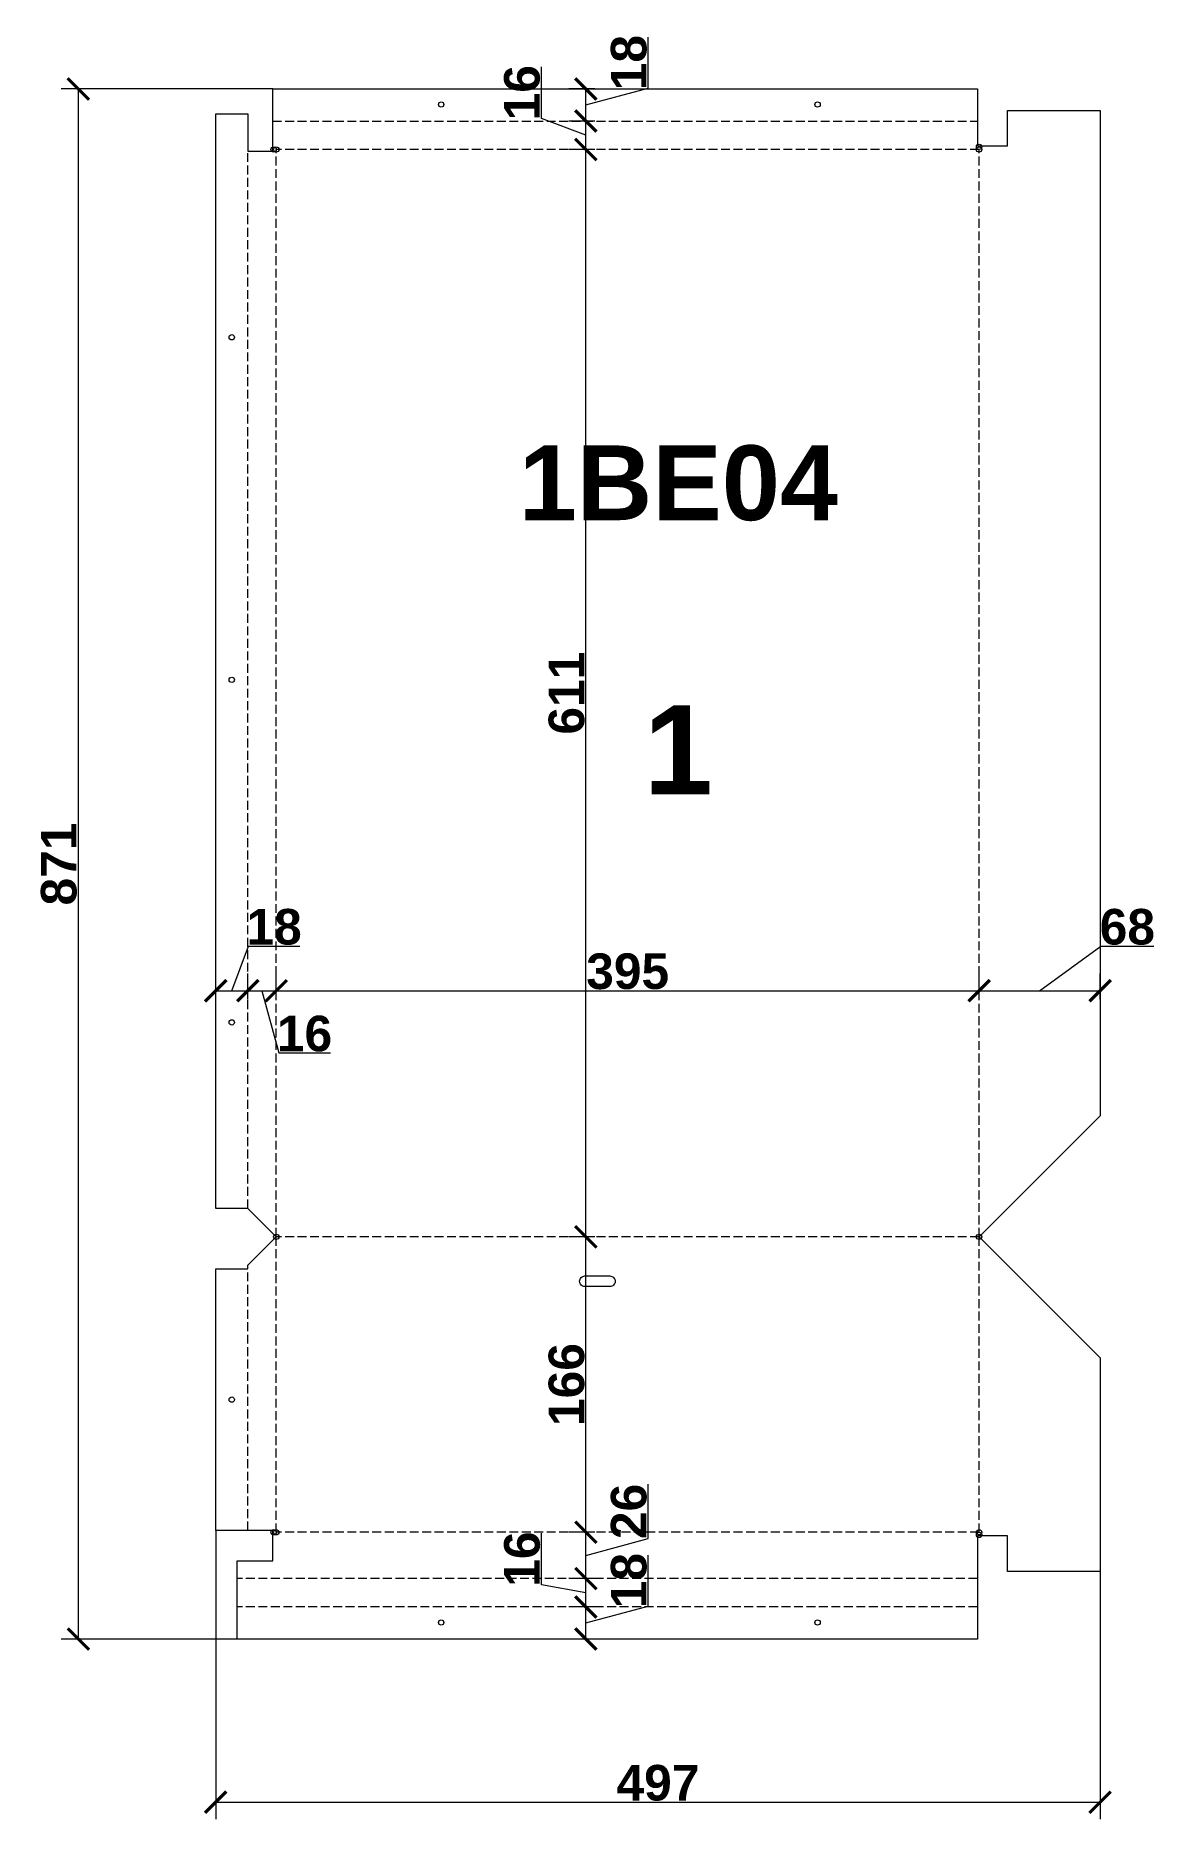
# Model space of a CAD drawing. Header units: millimetres. Extents: x -10156 to -9527, y -10140 to -9138.
import ezdxf
from ezdxf.enums import TextEntityAlignment as Align

# ---------------------------------------------------------------- set-up
doc = ezdxf.new("R2010")
doc.units = ezdxf.units.MM
doc.linetypes.add('CncKadLineStyle_Dot', pattern=[7, 5, -2, 0])
doc.linetypes.add('DASHED', pattern=[7, 5, -2, 0])
doc.layers.get('Defpoints').update_dxf_attribs({"color": 3, "lineweight": 0})
for name, color, linetype in [('KNA - BendingIN', 162, 'Continuous'), ('KNA - BendingOUT', 10, 'Continuous'), ('KNA - Contour', 7, 'Continuous'), ('KNA - Dimensions', 134, 'Continuous')]:
    doc.layers.add(name, color=color, linetype=linetype)
doc.layers.add('KNA - PanName', color=7, linetype='Continuous', plot=False)
doc.layers.add('KNA - PanQty', color=40, linetype='Continuous', lineweight=5, plot=False)
doc.styles.add('KNA', font='arialbd.ttf', dxfattribs={"height": 20})
doc.styles.add('MtXpl_ISOCPEUR', font='arialbd.ttf')
doc.dimstyles.new('1 к 30', dxfattribs={"dimscale": 25, "dimtxt": 20, "dimasz": 40, "dimexe": 32, "dimexo": 0, "dimgap": 2, "dimtad": 1, "dimdec": 0, "dimzin": 9, "dimtxsty": 'KNA', "dimblk": 'ARCHTICK', "dimcen": 5, "dimadec": 1, "dimazin": 0, "dimtfac": 1, "dimtdec": 0, "dimtmove": 1, "dimatfit": 3, "dimldrblk": 'OBLIQUE', "dimfxl": 1, "dimarcsym": 1})

# ---------------------------------------------------------------- blocks, each defined once
blk = doc.blocks.new('_ArchTick')
at = {"color": 0, "linetype": 'ByBlock', "const_width": 0.15}
blk.add_lwpolyline([(-0.5, -0.5), (0.5, 0.5)], dxfattribs=at)
blk = doc.blocks.new('*D14')
at = {"layer": 'Defpoints', "color": 0, "transparency": 16777216}
for p in [(-9557.7, -9952.6), (-10054.7, -9977.6), (-9557.7, -10130.3)]:
    blk.add_point(p, dxfattribs=at)
at = {"layer": 'KNA - Dimensions', "color": 0, "lineweight": -2, "transparency": 16777216}
for p, q in [((-9557.7, -9952.6), (-9557.7, -10139.9)), ((-10054.7, -9977.6), (-10054.7, -10139.9)), ((-10054.7, -10130.3), (-9557.7, -10130.3))]:
    blk.add_line(p, q, dxfattribs=at)
at = {"layer": 'KNA - Dimensions', "color": 0, "lineweight": -2, "transparency": 16777216, "xscale": 12, "yscale": 12, "zscale": 12, "rotation": 180}
blk.add_blockref('_ArchTick', (-10054.7, -10130.3), dxfattribs=at)
at = {"layer": 'KNA - Dimensions', "color": 0, "lineweight": -2, "transparency": 16777216, "xscale": 12, "yscale": 12, "zscale": 12}
blk.add_blockref('_ArchTick', (-9557.7, -10130.3), dxfattribs=at)
at = {"layer": 'KNA - Dimensions', "color": 0, "transparency": 16777216, "insert": (-9806.2, -10119.5), "char_height": 20, "attachment_point": 5, "style": 'KNA'}
blk.add_mtext('497', dxfattribs=at)
blk = doc.blocks.new('_Oblique')
at = {"color": 0, "linetype": 'ByBlock', "lineweight": -2}
blk.add_line((-0.5, -0.5), (0.5, 0.5), dxfattribs=at)
blk = doc.blocks.new('*D13')
at = {"layer": 'Defpoints', "color": 0, "transparency": 16777216}
for p in [(-10131.9, -9167.6), (-10022.7, -9167.6), (-10042.7, -10038.6)]:
    blk.add_point(p, dxfattribs=at)
at = {"layer": 'KNA - Dimensions', "color": 0, "lineweight": -2, "transparency": 16777216}
for p, q in [((-10022.7, -9167.6), (-10141.5, -9167.6)), ((-10131.9, -10038.6), (-10131.9, -9167.6)), ((-10042.7, -10038.6), (-10141.5, -10038.6))]:
    blk.add_line(p, q, dxfattribs=at)
at = {"layer": 'KNA - Dimensions', "color": 0, "lineweight": -2, "transparency": 16777216, "xscale": 12, "yscale": 12, "zscale": 12}
for p, rotation in [((-10131.9, -9167.6), 90), ((-10131.9, -10038.6), 270)]:
    blk.add_blockref('_ArchTick', p, dxfattribs=dict(at, rotation=rotation))
at = {"layer": 'KNA - Dimensions', "color": 0, "transparency": 16777216, "insert": (-10142.8, -9603.1), "char_height": 20, "attachment_point": 5, "rotation": 90, "style": 'KNA'}
blk.add_mtext('871', dxfattribs=at)
blk = doc.blocks.new('*D12')
at = {"layer": 'Defpoints', "color": 0, "transparency": 16777216}
for p in [(-9846.7, -9167.6), (-9841.7, -9167.6), (-9841.7, -9185.6)]:
    blk.add_point(p, dxfattribs=at)
at = {"layer": 'KNA - Dimensions', "color": 0, "lineweight": -2, "transparency": 16777216}
for p, q in [((-9811.7, -9167.2), (-9811.7, -9138.4)), ((-9841.7, -9167.6), (-9856.3, -9167.6)), ((-9846.7, -9176.6), (-9811.7, -9167.2)), ((-9846.7, -9185.6), (-9846.7, -9167.6)), ((-9841.7, -9185.6), (-9856.3, -9185.6))]:
    blk.add_line(p, q, dxfattribs=at)
at = {"layer": 'KNA - Dimensions', "color": 0, "lineweight": -2, "transparency": 16777216, "xscale": 12, "yscale": 12, "zscale": 12}
for p, rotation in [((-9846.7, -9167.6), 90), ((-9846.7, -9185.6), 270)]:
    blk.add_blockref('_ArchTick', p, dxfattribs=dict(at, rotation=rotation))
at = {"layer": 'KNA - Dimensions', "color": 0, "transparency": 16777216, "insert": (-9822.5, -9152.8), "char_height": 20, "attachment_point": 5, "rotation": 90, "style": 'KNA'}
blk.add_mtext('18', dxfattribs=at)
blk = doc.blocks.new('*D11')
at = {"layer": 'Defpoints', "color": 0, "transparency": 16777216}
for p in [(-9846.7, -9185.6), (-9841.7, -9185.6), (-9841.7, -9201.6)]:
    blk.add_point(p, dxfattribs=at)
at = {"layer": 'KNA - Dimensions', "color": 0, "lineweight": -2, "transparency": 16777216}
for p, q in [((-9871.7, -9184.2), (-9871.7, -9155.1)), ((-9846.7, -9193.6), (-9871.7, -9184.2)), ((-9841.7, -9185.6), (-9856.3, -9185.6)), ((-9846.7, -9201.6), (-9846.7, -9185.6)), ((-9841.7, -9201.6), (-9856.3, -9201.6))]:
    blk.add_line(p, q, dxfattribs=at)
at = {"layer": 'KNA - Dimensions', "color": 0, "lineweight": -2, "transparency": 16777216, "xscale": 12, "yscale": 12, "zscale": 12}
for p, rotation in [((-9846.7, -9185.6), 90), ((-9846.7, -9201.6), 270)]:
    blk.add_blockref('_ArchTick', p, dxfattribs=dict(at, rotation=rotation))
at = {"layer": 'KNA - Dimensions', "color": 0, "transparency": 16777216, "insert": (-9882.5, -9169.7), "char_height": 20, "attachment_point": 5, "rotation": 90, "style": 'KNA'}
blk.add_mtext('16', dxfattribs=at)
blk = doc.blocks.new('*D10')
at = {"layer": 'Defpoints', "color": 0, "transparency": 16777216}
for p in [(-9846.7, -9201.6), (-9841.7, -9201.6), (-9841.7, -9812.6)]:
    blk.add_point(p, dxfattribs=at)
at = {"layer": 'KNA - Dimensions', "color": 0, "lineweight": -2, "transparency": 16777216}
for p, q in [((-9841.7, -9201.6), (-9856.3, -9201.6)), ((-9846.7, -9812.6), (-9846.7, -9201.6)), ((-9841.7, -9812.6), (-9856.3, -9812.6))]:
    blk.add_line(p, q, dxfattribs=at)
at = {"layer": 'KNA - Dimensions', "color": 0, "lineweight": -2, "transparency": 16777216, "xscale": 12, "yscale": 12, "zscale": 12}
for p, rotation in [((-9846.7, -9201.6), 90), ((-9846.7, -9812.6), 270)]:
    blk.add_blockref('_ArchTick', p, dxfattribs=dict(at, rotation=rotation))
at = {"layer": 'KNA - Dimensions', "color": 0, "transparency": 16777216, "insert": (-9857.5, -9507.1), "char_height": 20, "attachment_point": 5, "rotation": 90, "style": 'KNA'}
blk.add_mtext('611', dxfattribs=at)
blk = doc.blocks.new('*D9')
at = {"layer": 'Defpoints', "color": 0, "transparency": 16777216}
for p in [(-9846.7, -9812.6), (-9841.7, -9812.6), (-9841.7, -9978.6)]:
    blk.add_point(p, dxfattribs=at)
at = {"layer": 'KNA - Dimensions', "color": 0, "lineweight": -2, "transparency": 16777216}
for p, q in [((-9841.7, -9812.6), (-9856.3, -9812.6)), ((-9846.7, -9978.6), (-9846.7, -9812.6)), ((-9841.7, -9978.6), (-9856.3, -9978.6))]:
    blk.add_line(p, q, dxfattribs=at)
at = {"layer": 'KNA - Dimensions', "color": 0, "lineweight": -2, "transparency": 16777216, "xscale": 12, "yscale": 12, "zscale": 12}
for p, rotation in [((-9846.7, -9812.6), 90), ((-9846.7, -9978.6), 270)]:
    blk.add_blockref('_ArchTick', p, dxfattribs=dict(at, rotation=rotation))
at = {"layer": 'KNA - Dimensions', "color": 0, "transparency": 16777216, "insert": (-9857.5, -9895.6), "char_height": 20, "attachment_point": 5, "rotation": 90, "style": 'KNA'}
blk.add_mtext('166', dxfattribs=at)
blk = doc.blocks.new('*D8')
at = {"layer": 'Defpoints', "color": 0, "transparency": 16777216}
for p in [(-9846.7, -9978.6), (-9841.7, -9978.6), (-9841.7, -10004.6)]:
    blk.add_point(p, dxfattribs=at)
at = {"layer": 'KNA - Dimensions', "color": 0, "lineweight": -2, "transparency": 16777216}
for p, q in [((-9811.7, -9982.2), (-9811.7, -9951.6)), ((-9841.7, -9978.6), (-9856.3, -9978.6)), ((-9846.7, -10004.6), (-9846.7, -9978.6)), ((-9846.7, -9991.6), (-9811.7, -9982.2)), ((-9841.7, -10004.6), (-9856.3, -10004.6))]:
    blk.add_line(p, q, dxfattribs=at)
at = {"layer": 'KNA - Dimensions', "color": 0, "lineweight": -2, "transparency": 16777216, "xscale": 12, "yscale": 12, "zscale": 12}
for p, rotation in [((-9846.7, -9978.6), 90), ((-9846.7, -10004.6), 270)]:
    blk.add_blockref('_ArchTick', p, dxfattribs=dict(at, rotation=rotation))
at = {"layer": 'KNA - Dimensions', "color": 0, "transparency": 16777216, "insert": (-9822.5, -9966.9), "char_height": 20, "attachment_point": 5, "rotation": 90, "style": 'KNA'}
blk.add_mtext('26', dxfattribs=at)
blk = doc.blocks.new('*D7')
at = {"layer": 'Defpoints', "color": 0, "transparency": 16777216}
for p in [(-9846.7, -10004.6), (-9841.7, -10004.6), (-9841.7, -10020.6)]:
    blk.add_point(p, dxfattribs=at)
at = {"layer": 'KNA - Dimensions', "color": 0, "lineweight": -2, "transparency": 16777216}
for p, q in [((-9871.7, -10008.2), (-9871.7, -9979.1)), ((-9846.7, -10012.6), (-9871.7, -10008.2)), ((-9841.7, -10004.6), (-9856.3, -10004.6)), ((-9846.7, -10020.6), (-9846.7, -10004.6)), ((-9841.7, -10020.6), (-9856.3, -10020.6))]:
    blk.add_line(p, q, dxfattribs=at)
at = {"layer": 'KNA - Dimensions', "color": 0, "lineweight": -2, "transparency": 16777216, "xscale": 12, "yscale": 12, "zscale": 12}
for p, rotation in [((-9846.7, -10004.6), 90), ((-9846.7, -10020.6), 270)]:
    blk.add_blockref('_ArchTick', p, dxfattribs=dict(at, rotation=rotation))
at = {"layer": 'KNA - Dimensions', "color": 0, "transparency": 16777216, "insert": (-9882.5, -9993.7), "char_height": 20, "attachment_point": 5, "rotation": 90, "style": 'KNA'}
blk.add_mtext('16', dxfattribs=at)
blk = doc.blocks.new('*D6')
at = {"layer": 'Defpoints', "color": 0, "transparency": 16777216}
for p in [(-9846.7, -10020.6), (-9841.7, -10020.6), (-9841.7, -10038.6)]:
    blk.add_point(p, dxfattribs=at)
at = {"layer": 'KNA - Dimensions', "color": 0, "lineweight": -2, "transparency": 16777216}
for p, q in [((-9811.7, -10020.2), (-9811.7, -9991.4)), ((-9841.7, -10020.6), (-9856.3, -10020.6)), ((-9846.7, -10029.6), (-9811.7, -10020.2)), ((-9846.7, -10038.6), (-9846.7, -10020.6)), ((-9841.7, -10038.6), (-9856.3, -10038.6))]:
    blk.add_line(p, q, dxfattribs=at)
at = {"layer": 'KNA - Dimensions', "color": 0, "lineweight": -2, "transparency": 16777216, "xscale": 12, "yscale": 12, "zscale": 12}
for p, rotation in [((-9846.7, -10020.6), 90), ((-9846.7, -10038.6), 270)]:
    blk.add_blockref('_ArchTick', p, dxfattribs=dict(at, rotation=rotation))
at = {"layer": 'KNA - Dimensions', "color": 0, "transparency": 16777216, "insert": (-9822.5, -10005.8), "char_height": 20, "attachment_point": 5, "rotation": 90, "style": 'KNA'}
blk.add_mtext('18', dxfattribs=at)
blk = doc.blocks.new('*D5')
at = {"layer": 'Defpoints', "color": 0, "transparency": 16777216}
for p in [(-9625.7, -9679.3), (-9557.7, -9674.3), (-9557.7, -9679.3)]:
    blk.add_point(p, dxfattribs=at)
at = {"layer": 'KNA - Dimensions', "color": 0, "lineweight": -2, "transparency": 16777216}
for p, q in [((-9591.7, -9674.3), (-9557.3, -9649.3)), ((-9557.3, -9649.3), (-9527.5, -9649.3)), ((-9625.7, -9679.3), (-9625.7, -9664.7)), ((-9557.7, -9679.3), (-9557.7, -9664.7)), ((-9625.7, -9674.3), (-9557.7, -9674.3))]:
    blk.add_line(p, q, dxfattribs=at)
at = {"layer": 'KNA - Dimensions', "color": 0, "lineweight": -2, "transparency": 16777216, "xscale": 12, "yscale": 12, "zscale": 12, "rotation": 180}
blk.add_blockref('_ArchTick', (-9625.7, -9674.3), dxfattribs=at)
at = {"layer": 'KNA - Dimensions', "color": 0, "lineweight": -2, "transparency": 16777216, "xscale": 12, "yscale": 12, "zscale": 12}
blk.add_blockref('_ArchTick', (-9557.7, -9674.3), dxfattribs=at)
at = {"layer": 'KNA - Dimensions', "color": 0, "transparency": 16777216, "insert": (-9542.4, -9638.5), "char_height": 20, "attachment_point": 5, "style": 'KNA'}
blk.add_mtext('68', dxfattribs=at)
blk = doc.blocks.new('*D4')
at = {"layer": 'Defpoints', "color": 0, "transparency": 16777216}
for p in [(-10020.7, -9679.3), (-9625.7, -9674.3), (-9625.7, -9679.3)]:
    blk.add_point(p, dxfattribs=at)
at = {"layer": 'KNA - Dimensions', "color": 0, "lineweight": -2, "transparency": 16777216}
for p, q in [((-10020.7, -9679.3), (-10020.7, -9664.7)), ((-9625.7, -9679.3), (-9625.7, -9664.7)), ((-10020.7, -9674.3), (-9625.7, -9674.3))]:
    blk.add_line(p, q, dxfattribs=at)
at = {"layer": 'KNA - Dimensions', "color": 0, "lineweight": -2, "transparency": 16777216, "xscale": 12, "yscale": 12, "zscale": 12, "rotation": 180}
blk.add_blockref('_ArchTick', (-10020.7, -9674.3), dxfattribs=at)
at = {"layer": 'KNA - Dimensions', "color": 0, "lineweight": -2, "transparency": 16777216, "xscale": 12, "yscale": 12, "zscale": 12}
blk.add_blockref('_ArchTick', (-9625.7, -9674.3), dxfattribs=at)
at = {"layer": 'KNA - Dimensions', "color": 0, "transparency": 16777216, "insert": (-9823.2, -9663.5), "char_height": 20, "attachment_point": 5, "style": 'KNA'}
blk.add_mtext('395', dxfattribs=at)
blk = doc.blocks.new('*D3')
at = {"layer": 'Defpoints', "color": 0, "transparency": 16777216}
for p in [(-10036.7, -9679.3), (-10020.7, -9674.3), (-10020.7, -9679.3)]:
    blk.add_point(p, dxfattribs=at)
at = {"layer": 'KNA - Dimensions', "color": 0, "lineweight": -2, "transparency": 16777216}
for p, q in [((-10036.7, -9679.3), (-10036.7, -9664.7)), ((-10020.7, -9679.3), (-10020.7, -9664.7)), ((-10036.7, -9674.3), (-10020.7, -9674.3)), ((-10028.7, -9674.3), (-10019.3, -9709.3)), ((-10019.3, -9709.3), (-9990.2, -9709.3))]:
    blk.add_line(p, q, dxfattribs=at)
at = {"layer": 'KNA - Dimensions', "color": 0, "lineweight": -2, "transparency": 16777216, "xscale": 12, "yscale": 12, "zscale": 12, "rotation": 180}
blk.add_blockref('_ArchTick', (-10036.7, -9674.3), dxfattribs=at)
at = {"layer": 'KNA - Dimensions', "color": 0, "lineweight": -2, "transparency": 16777216, "xscale": 12, "yscale": 12, "zscale": 12}
blk.add_blockref('_ArchTick', (-10020.7, -9674.3), dxfattribs=at)
at = {"layer": 'KNA - Dimensions', "color": 0, "transparency": 16777216, "insert": (-10004.8, -9698.5), "char_height": 20, "attachment_point": 5, "style": 'KNA'}
blk.add_mtext('16', dxfattribs=at)
blk = doc.blocks.new('*D2')
at = {"layer": 'Defpoints', "color": 0, "transparency": 16777216}
for p in [(-10054.7, -9679.3), (-10036.7, -9674.3), (-10036.7, -9679.3)]:
    blk.add_point(p, dxfattribs=at)
at = {"layer": 'KNA - Dimensions', "color": 0, "lineweight": -2, "transparency": 16777216}
for p, q in [((-10045.7, -9674.3), (-10036.3, -9649.3)), ((-10036.3, -9649.3), (-10007.5, -9649.3)), ((-10054.7, -9679.3), (-10054.7, -9664.7)), ((-10036.7, -9679.3), (-10036.7, -9664.7)), ((-10054.7, -9674.3), (-10036.7, -9674.3))]:
    blk.add_line(p, q, dxfattribs=at)
at = {"layer": 'KNA - Dimensions', "color": 0, "lineweight": -2, "transparency": 16777216, "xscale": 12, "yscale": 12, "zscale": 12, "rotation": 180}
blk.add_blockref('_ArchTick', (-10054.7, -9674.3), dxfattribs=at)
at = {"layer": 'KNA - Dimensions', "color": 0, "lineweight": -2, "transparency": 16777216, "xscale": 12, "yscale": 12, "zscale": 12}
blk.add_blockref('_ArchTick', (-10036.7, -9674.3), dxfattribs=at)
at = {"layer": 'KNA - Dimensions', "color": 0, "transparency": 16777216, "insert": (-10021.9, -9638.5), "char_height": 20, "attachment_point": 5, "style": 'KNA'}
blk.add_mtext('18', dxfattribs=at)

msp = doc.modelspace()

# ---------------------------------------------------------------- linework, layer by layer
at = {"layer": 'KNA - BendingIN', "linetype": 'DASHED'}
for p, q in [((-9625.7, -9201.6), (-10020.7, -9201.6)), ((-10020.7, -9812.6), (-10020.7, -9201.6)), ((-9625.7, -9812.6), (-9625.7, -9201.6)), ((-10020.7, -9978.6), (-10020.7, -9812.6)), ((-9625.7, -9812.6), (-10020.7, -9812.6)), ((-9625.7, -9978.6), (-9625.7, -9812.6)), ((-9625.7, -9978.6), (-10020.7, -9978.6)), ((-9626.7, -10004.6), (-10042.7, -10004.6))]:
    msp.add_line(p, q, dxfattribs=at)
at = {"layer": 'KNA - BendingOUT', "linetype": 'CncKadLineStyle_Dot'}
for p, q in [((-10022.7, -9185.6), (-9626.7, -9185.6)), ((-10036.7, -9796.6), (-10036.7, -9202.6)), ((-10036.7, -9977.6), (-10036.7, -9830.6))]:
    msp.add_line(p, q, dxfattribs=at)
at = {"layer": 'KNA - BendingOUT', "linetype": 'DASHED'}
msp.add_line((-9626.7, -10020.6), (-10042.7, -10020.6), dxfattribs=at)
at = {"layer": 'KNA - Contour'}
msp.add_lwpolyline([(-10036.7, -9202.6), (-10022.7, -9202.6), (-10022.7, -9167.6), (-9626.7, -9167.6), (-9626.7, -9185.6), (-9626.7, -9185.6), (-9626.7, -9199.6), (-9609.7, -9199.6), (-9609.7, -9179.6), (-9557.7, -9179.6), (-9557.7, -9744.6), (-9625.7, -9812.6), (-9557.7, -9880.6), (-9557.7, -10000.6), (-9609.7, -10000.6), (-9609.7, -9980.6), (-9626.7, -9980.6), (-9626.7, -10038.6), (-10042.7, -10038.6), (-10042.7, -9994.6), (-10022.7, -9994.6), (-10022.7, -9977.6), (-10036.7, -9977.6), (-10036.7, -9977.6), (-10054.7, -9977.6), (-10054.7, -9830.6), (-10036.7, -9830.6), (-10036.7, -9828.6), (-10020.7, -9812.6), (-10036.7, -9796.6), (-10054.7, -9796.6), (-10054.7, -9181.6), (-10036.7, -9181.6)], close=True, dxfattribs=at)
msp.add_lwpolyline([(-9847.2, -9834.6), (-9833.2, -9834.6, -0.414214), (-9830.2, -9837.6, -0.414214), (-9833.2, -9840.6), (-9847.2, -9840.6, -0.414214), (-9850.2, -9837.6, -0.414214)], format="xyb", close=True, dxfattribs=at)
for centre in [(-9928, -9176.3), (-9716.5, -9176.3), (-10022.2, -9201.6), (-10020.7, -9201.6), (-9625.7, -9200.1), (-9625.7, -9201.6), (-10045.7, -9307.1), (-10045.7, -9499.6), (-10045.7, -9692.1), (-10020.7, -9812.6), (-9625.7, -9812.6), (-10045.7, -9904.1), (-10022.2, -9978.6), (-10020.7, -9978.6), (-9625.7, -9978.6), (-9625.7, -9980.1), (-9928, -10029.3), (-9716.5, -10029.3)]:
    msp.add_circle(centre, 1.5, dxfattribs=at)

# ---------------------------------------------------------------- texts
at = {"layer": 'KNA - PanName', "color": 84, "style": 'MtXpl_ISOCPEUR'}
msp.add_text('1BE04', height=42, dxfattribs=at).set_placement((-9794.7, -9388.9), align=Align.MIDDLE_CENTER)
at = {"layer": 'KNA - PanQty', "style": 'MtXpl_ISOCPEUR'}
msp.add_text('1', height=50, dxfattribs=at).set_placement((-9794.7, -9538.9), align=Align.MIDDLE_CENTER)

# ---------------------------------------------------------------- dimensions: what is measured, and where the dimension line sits
at = {"layer": 'KNA - Dimensions'}
for base, p1, p2, picture, middle in [((-9846.7, -9167.6), (-9841.7, -9185.6), (-9841.7, -9167.6), '*D12', (-9811.7, -9166.6)), ((-9846.7, -9185.6), (-9841.7, -9201.6), (-9841.7, -9185.6), '*D11', (-9871.7, -9183.6)), ((-9846.7, -9978.6), (-9841.7, -10004.6), (-9841.7, -9978.6), '*D8', (-9811.7, -9981.6)), ((-9846.7, -10004.6), (-9841.7, -10020.6), (-9841.7, -10004.6), '*D7', (-9871.7, -10007.6)), ((-9846.7, -10020.6), (-9841.7, -10038.6), (-9841.7, -10020.6), '*D6', (-9811.7, -10019.6))]:
    dim = msp.add_linear_dim(base=base, p1=p1, p2=p2, angle=90, dimstyle='1 к 30', override={"dimscale": 0.3, "dimdec": 0, "dimtxsty": 'KNA', "dimadec": 1}, dxfattribs=at)
    dim.commit()
    dim.dimension.update_dxf_attribs({"geometry": picture, "text_midpoint": middle, "dimtype": 128})
for base, p1, p2, picture, middle in [((-10131.9, -9167.6), (-10042.7, -10038.6), (-10022.7, -9167.6), '*D13', (-10142.8, -9603.1)), ((-9846.7, -9201.6), (-9841.7, -9812.6), (-9841.7, -9201.6), '*D10', (-9857.5, -9507.1)), ((-9846.7, -9812.6), (-9841.7, -9978.6), (-9841.7, -9812.6), '*D9', (-9857.5, -9895.6))]:
    dim = msp.add_linear_dim(base=base, p1=p1, p2=p2, angle=90, dimstyle='1 к 30', override={"dimscale": 0.3, "dimdec": 0, "dimtxsty": 'KNA', "dimadec": 1}, dxfattribs=at)
    dim.commit()
    dim.dimension.update_dxf_attribs({"geometry": picture, "text_midpoint": middle})
for base, p1, p2, picture, middle in [((-10036.7, -9674.3), (-10054.7, -9679.3), (-10036.7, -9679.3), '*D2', (-10035.7, -9649.3)), ((-9557.7, -9674.3), (-9625.7, -9679.3), (-9557.7, -9679.3), '*D5', (-9556.7, -9649.3)), ((-10020.7, -9674.3), (-10036.7, -9679.3), (-10020.7, -9679.3), '*D3', (-10018.7, -9709.3))]:
    dim = msp.add_linear_dim(base=base, p1=p1, p2=p2, dimstyle='1 к 30', override={"dimscale": 0.3, "dimdec": 0, "dimtxsty": 'KNA', "dimadec": 1}, dxfattribs=at)
    dim.commit()
    dim.dimension.update_dxf_attribs({"geometry": picture, "text_midpoint": middle, "dimtype": 128})
for base, p1, p2, override, picture, middle in [((-9625.7, -9674.3), (-10020.7, -9679.3), (-9625.7, -9679.3), {"dimscale": 0.3, "dimdec": 0, "dimtxsty": 'KNA', "dimadec": 1}, '*D4', (-9823.2, -9663.5)), ((-9557.7, -10130.3), (-10054.7, -9977.6), (-9557.7, -9952.6), {"dimscale": 0.3}, '*D14', (-9806.2, -10119.5))]:
    dim = msp.add_linear_dim(base=base, p1=p1, p2=p2, dimstyle='1 к 30', override=override, dxfattribs=at)
    dim.commit()
    dim.dimension.update_dxf_attribs({"geometry": picture, "text_midpoint": middle})

doc.saveas('drawing.dxf')
